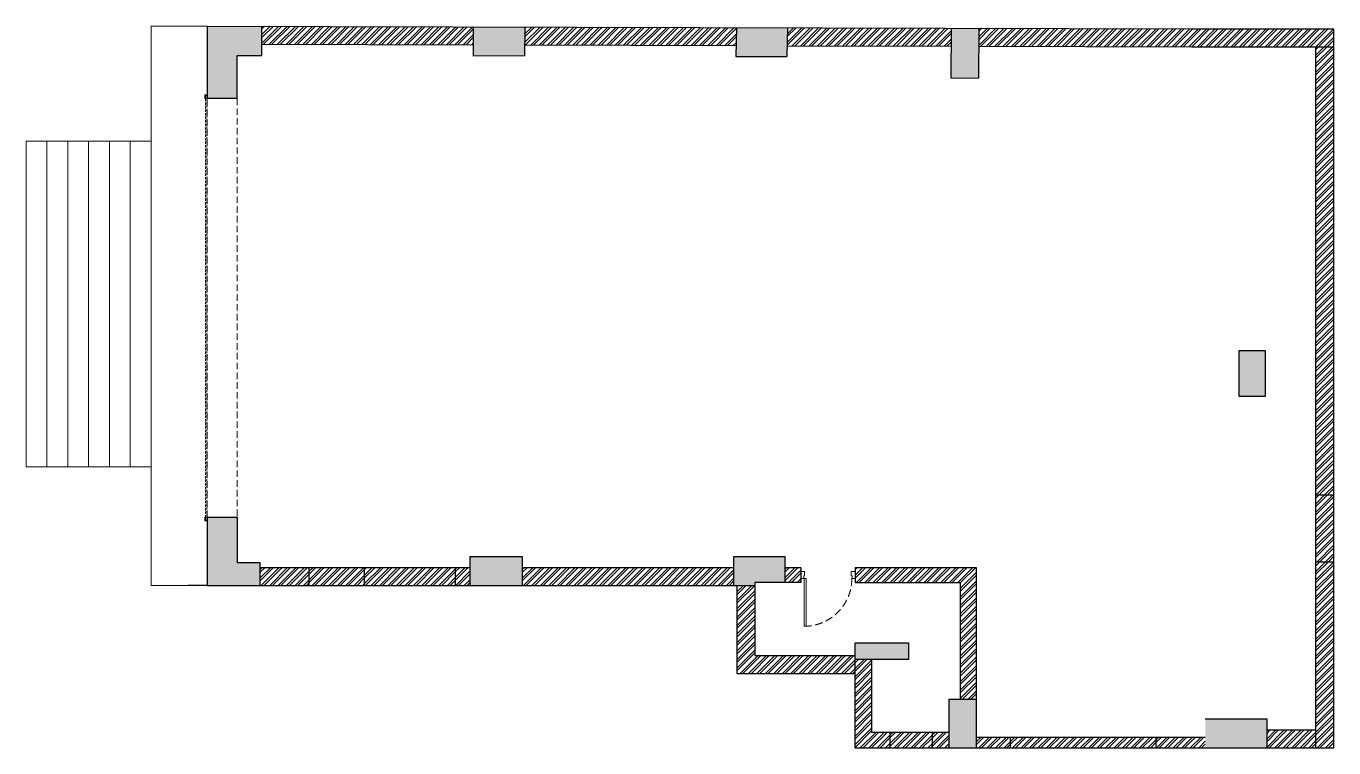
# Model space of a CAD drawing. Header units: feet. Extents: x -18198 to 0, y 0 to 10040.
import ezdxf

# ---------------------------------------------------------------- set-up
doc = ezdxf.new("R2010")
doc.units = ezdxf.units.FT
doc.header["$LTSCALE"] = 33
doc.header["$MEASUREMENT"] = 0
for name, pattern in [('a_p6_plan_L18$0$HIDDEN', [0.375, 0.25, -0.125]), ('HIDDEN2', [4.7625, 3.175, -1.5875]), ('HIDDENX2', [0.75, 0.5, -0.25])]:
    doc.linetypes.add(name, pattern=pattern)
for name, color, linetype, lineweight in [('A-shutter', 8, 'Continuous', 18), ('beam', 90, 'Continuous', 9), ('Door', 2, 'Continuous', 13), ('LENS-DOOR', 34, 'Continuous', 20), ('LN-HATCH', 251, 'Continuous', 0), ('rolling shutter', 1, 'Continuous', 5), ('Steps', 4, 'Continuous', 9)]:
    doc.layers.add(name, color=color, linetype=linetype, lineweight=lineweight)
doc.layers.add('A-WALL', color=1, linetype='Continuous')
doc.layers.add('column', color=10, linetype='Continuous')
pattern_1 = [(45, (-2784044.97, 5465993.9), (-58.8666395, 58.8666395), []), (45, (-2784005.73, 5465993.9), (-58.8666395, 58.8666395), [])]

# ---------------------------------------------------------------- blocks, each defined once
blk = doc.blocks.new('*U3')
at = {"layer": 'A-shutter', "color": 5, "ltscale": 10}
for points in [[(41038304, -1561539), (41038304, -1561544), (41038259, -1561544), (41038259, -1561564), (41038304, -1561564), (41038304, -1561569), (41038254, -1561569), (41038254, -1561539)], [(41044127, -1561539), (41044127, -1561544), (41044172, -1561544), (41044172, -1561564), (41044127, -1561564), (41044127, -1561569), (41044177, -1561569), (41044177, -1561539)]]:
    blk.add_lwpolyline(points, close=True, dxfattribs=at)
at = {"layer": 'A-shutter', "color": 5, "linetype": 'HIDDENX2', "ltscale": 2}
blk.add_lwpolyline([(41038259, -1561544), (41038259, -1561564), (41044172, -1561564), (41044172, -1561544)], close=True, dxfattribs=at)
blk = doc.blocks.new('*U4')
at = {"layer": 'LENS-DOOR'}
for p, q in [((548121, 1779240), (548121, 1778574)), ((548121, 1779240), (548153, 1779240)), ((548153, 1778574), (548153, 1779240)), ((547442, 1778569), (547448, 1778569)), ((547442, 1778484), (547442, 1778569)), ((547442, 1778484), (547448, 1778484)), ((547448, 1778574), (547484, 1778574)), ((547448, 1778569), (547448, 1778574)), ((547448, 1778479), (547448, 1778484)), ((547448, 1778479), (547495, 1778479)), ((547484, 1778540), (547484, 1778574)), ((547484, 1778540), (547495, 1778540)), ((547495, 1778479), (547495, 1778540)), ((548121, 1778574), (548153, 1778574)), ((548145, 1778479), (548145, 1778540)), ((548155, 1778540), (548145, 1778540)), ((548192, 1778479), (548145, 1778479)), ((548192, 1778574), (548155, 1778574)), ((548155, 1778540), (548155, 1778574)), ((548192, 1778569), (548192, 1778574)), ((548197, 1778569), (548192, 1778569)), ((548192, 1778479), (548192, 1778484)), ((548197, 1778484), (548192, 1778484)), ((548197, 1778484), (548197, 1778569))]:
    blk.add_line(p, q, dxfattribs=at)
at = {"layer": 'LENS-DOOR', "color": 7, "linetype": 'HIDDEN2'}
blk.add_ellipse((548153, 1778574), major_axis=(-666, 0), ratio=1, start_param=-1.570791, end_param=0.051209, dxfattribs=at)

msp = doc.modelspace()

# ---------------------------------------------------------------- hatches: boundary and pattern name
at = {"layer": 'column'}
h = msp.add_hatch(color=8, dxfattribs=at)
h.dxf.hatch_style = 1
h.paths.add_polyline_path([(-958, 4889), (-958, 5529), (-1318, 5529), (-1318, 4889)])
h.paths.add_polyline_path([(-934, 0), (-934, 404), (-1789, 404), (-1789, 0)])
h.paths.add_polyline_path([(-4977, 0), (-4977, 675), (-5354, 675), (-5354, 0)])
h.paths.add_polyline_path([(-5917, 1230), (-5917, 1460), (-6662, 1460), (-6662, 1230)])
h.paths.add_polyline_path([(-7640, 2300), (-7640, 2660), (-8350, 2660), (-8350, 2260), (-8057, 2260), (-8057, 2300)])
h.paths.add_polyline_path([(-4943, 9318), (-4941, 10011), (-5326, 10012), (-5328, 9319)])
h.paths.add_polyline_path([(-7613, 9618), (-7602, 10018), (-8312, 10020), (-8323, 9620)])
h.paths.add_polyline_path([(-11261, 9628), (-11260, 10028), (-11975, 10030), (-11976, 9630)])
h.paths.add_polyline_path([(-11293, 2260), (-11293, 2660), (-12018, 2660), (-12018, 2260)])
h.paths.add_polyline_path([(-14944, 2260), (-14944, 2580), (-15259, 2580), (-15259, 3210), (-15679, 3210), (-15679, 2260)])
h.paths.add_polyline_path([(-15259, 9033), (-15259, 9633), (-14916, 9633), (-14916, 10038), (-15679, 10040), (-15679, 9033)])
at = {"layer": 'LN-HATCH'}
h = msp.add_hatch(dxfattribs=at)
h.set_pattern_fill('ANSI32', color=256, scale=222)
h.set_pattern_definition(pattern_1)
h.paths.add_polyline_path([(-13493, 2260), (-13493, 2510), (-14263, 2510), (-14263, 2260)])
h.paths.add_polyline_path([(-12018, 2260), (-12018, 2510), (-12228, 2510), (-12228, 2260)])
h.paths.add_polyline_path([(-8350, 2260), (-8350, 2510), (-11293, 2510), (-11293, 2260)])
h.paths.add_polyline_path([(-6662, 1035), (-6662, 1285), (-8057, 1285), (-8057, 2260), (-8307, 2260), (-8307, 1035)])
h.paths.add_polyline_path([(-6178, 0), (-6178, 220), (-6432, 220), (-6432, 1230), (-6662, 1230), (-6662, 0)])
h.paths.add_polyline_path([(-7417, 2300), (-7417, 2510), (-7640, 2510), (-7640, 2300)])
h.paths.add_polyline_path([(0, 0), (0, 2589), (-250, 2589), (-250, 0)])
h.paths.add_polyline_path([(0, 3519), (0, 9753), (-250, 9753), (-250, 3519)])
h.paths.add_polyline_path([(-1977, 9753), (0, 9753), (0, 10003), (-1977, 10003), (-4941, 10011), (-4942, 9761)])
h.paths.add_polyline_path([(-5327, 9762), (-5326, 10012), (-7602, 10018), (-7609, 9768)])
h.paths.add_polyline_path([(-8319, 9770), (-8312, 10020), (-11260, 10028), (-11261, 9778)])
h.paths.add_polyline_path([(-11976, 9780), (-11975, 10030), (-14916, 10038), (-14916, 9788)])
h.paths.add_polyline_path([(-4504, 0), (-4504, 150), (-4977, 150), (-4977, 0)])
h.paths.add_polyline_path([(-5354, 0), (-5354, 220), (-5591, 220), (-5591, 0)])
h = msp.add_hatch(dxfattribs=at)
h.set_pattern_fill('ANSI32', color=256, scale=222)
h.set_pattern_definition(pattern_1)
h.paths.add_polyline_path([(0, 2589), (0, 3519), (-250, 3519), (-250, 2589)])
h = msp.add_hatch(dxfattribs=at)
h.set_pattern_fill('ANSI32', color=256, scale=222)
h.set_pattern_definition(pattern_1)
h.paths.add_polyline_path([(-14263, 2260), (-14263, 2510), (-14944, 2510), (-14944, 2260)])
h.paths.add_polyline_path([(-12228, 2260), (-12228, 2510), (-13493, 2510), (-13493, 2260)])
h = msp.add_hatch(dxfattribs=at)
h.set_pattern_fill('ANSI32', color=256, scale=222)
h.set_pattern_definition(pattern_1)
h.paths.add_polyline_path([(-5194, 2300), (-5194, 1215), (-5194, 675), (-4977, 675), (-4977, 2510), (-6662, 2510), (-6662, 2300)])
h = msp.add_hatch(dxfattribs=at)
h.set_pattern_fill('ANSI32', color=256, scale=222)
h.set_pattern_definition(pattern_1)
h.paths.add_polyline_path([(-6178, 220), (-6178, 0), (-5591, 0), (-5591, 220)])
h.paths.add_polyline_path([(-250, 0), (-250, 249), (-934, 249), (-934, 0)])
h.paths.add_polyline_path([(-2475, 0), (-2475, 150), (-4504, 150), (-4504, 0)])
h = msp.add_hatch(dxfattribs=at)
h.set_pattern_fill('ANSI32', color=256, scale=222)
h.set_pattern_definition(pattern_1)
h.paths.add_polyline_path([(-1789, 0), (-1789, 150), (-2475, 150), (-2475, 0)])

# ---------------------------------------------------------------- linework, layer by layer
at = {"layer": 'A-WALL'}
for p, q in [((-15679, 10040), (-1976, 10003)), ((-1977, 10003), (0, 10003)), ((0, 2589), (0, 10003)), ((-14916, 9788), (-11976, 9780)), ((-11261, 9778), (-8319, 9770)), ((-7609, 9768), (-5327, 9762)), ((-4942, 9761), (-1977, 9753)), ((-1977, 9753), (0, 9753)), ((-250, 2589), (-250, 9753)), ((-250, 3519), (0, 3519)), ((-250, 0), (-250, 2589)), ((-250, 2589), (0, 2589)), ((0, 0), (0, 2589)), ((-14944, 2510), (-14263, 2510)), ((-14263, 2510), (-13493, 2510)), ((-14263, 2510), (-14263, 2260)), ((-13493, 2510), (-12228, 2510)), ((-13493, 2510), (-13493, 2260)), ((-11293, 2510), (-8350, 2510)), ((-7640, 2510), (-7417, 2510)), ((-7417, 2510), (-7417, 2300)), ((-6662, 2510), (-6662, 2300)), ((-6662, 2510), (-4977, 2510)), ((-4977, 2510), (-4977, 0)), ((-15679, 2260), (-8307, 2260)), ((-11293, 2260), (-8057, 2260)), ((-8307, 2260), (-8307, 1035)), ((-7417, 2300), (-8057, 2300)), ((-8057, 2300), (-8057, 1285)), ((-6662, 2300), (-5194, 2300)), ((-5194, 1215), (-5194, 2300)), ((-6662, 0), (-6662, 1460)), ((-8057, 1285), (-6662, 1285)), ((-6432, 1230), (-6432, 220)), ((-5194, 675), (-5194, 1215)), ((-8307, 1035), (-6662, 1035)), ((-6432, 220), (-5354, 220)), ((-6178, 220), (-6178, 0)), ((-5591, 220), (-5591, 0)), ((-934, 249), (-250, 249)), ((-6662, 0), (0, 0)), ((-4977, 150), (-1789, 150)), ((-4504, 150), (-4504, 0)), ((-2475, 150), (-2475, 0))]:
    msp.add_line(p, q, dxfattribs=at)
at = {"layer": 'beam', "linetype": 'a_p6_plan_L18$0$HIDDEN', "lineweight": 5, "ltscale": 11}
msp.add_lwpolyline([(-15259, 3210), (-15679, 3210), (-15679, 9033), (-15259, 9033)], close=True, dxfattribs=at)
at = {"layer": 'column'}
for p, q in [((-15679, 10040), (-15679, 9033)), ((-14916, 9633), (-14916, 10038)), ((-11975, 10030), (-11976, 9630)), ((-11260, 10028), (-11261, 9628)), ((-8312, 10020), (-8323, 9620)), ((-7602, 10018), (-7613, 9618)), ((-5326, 10012), (-5328, 9319)), ((-4941, 10011), (-4943, 9318)), ((-15259, 9033), (-15259, 9633)), ((-15259, 9633), (-14916, 9633)), ((-11980, 9630), (-11261, 9628)), ((-8323, 9620), (-7613, 9618)), ((-5328, 9319), (-4943, 9318)), ((-15259, 9033), (-15679, 9033)), ((-15679, 3210), (-15679, 2260)), ((-15679, 3210), (-15259, 3210)), ((-15259, 3210), (-15259, 2580)), ((-15259, 2580), (-14944, 2580)), ((-14944, 2580), (-14944, 2260)), ((-12018, 2260), (-12018, 2660)), ((-12018, 2660), (-11293, 2660)), ((-11293, 2660), (-11293, 2260)), ((-8350, 2260), (-8350, 2660)), ((-8350, 2660), (-7640, 2660)), ((-7640, 2660), (-7640, 2300)), ((-12228, 2510), (-12018, 2510)), ((-12228, 2510), (-12228, 2260)), ((-15679, 2260), (-15949, 2260)), ((-6662, 1460), (-5917, 1460)), ((-5917, 1460), (-5917, 1230)), ((-5917, 1230), (-6662, 1230)), ((-5354, 0), (-5354, 675)), ((-5354, 675), (-4977, 675)), ((-1789, 404), (-934, 404)), ((-934, 404), (-934, 0))]:
    msp.add_line(p, q, dxfattribs=at)
msp.add_lwpolyline([(-958, 5529), (-958, 4889), (-1318, 4889), (-1318, 5529)], close=True, dxfattribs=at)
at = {"layer": 'Steps'}
for p, q in [((-15679, 10040), (-16458, 10040)), ((-16458, 8440), (-16458, 10040)), ((-16458, 8440), (-18198, 8440)), ((-18198, 8440), (-18198, 3910)), ((-17908, 8440), (-17908, 3910)), ((-17618, 8440), (-17618, 3910)), ((-17328, 8440), (-17328, 3910)), ((-17038, 8440), (-17038, 3910)), ((-16748, 8440), (-16748, 3910)), ((-16458, 8440), (-16458, 3910)), ((-16458, 3910), (-18198, 3910)), ((-16458, 2260), (-16458, 3910)), ((-15949, 2260), (-16458, 2260))]:
    msp.add_line(p, q, dxfattribs=at)

# ---------------------------------------------------------------- block references
at = {"layer": 'Door', "rotation": 180}
msp.add_blockref('*U4', (540780, 1780931), dxfattribs=at)
at = {"layer": 'rolling shutter', "color": 2, "rotation": 270}
msp.add_blockref('*U3', (1545860, 41047337), dxfattribs=at)

doc.saveas('drawing.dxf')
